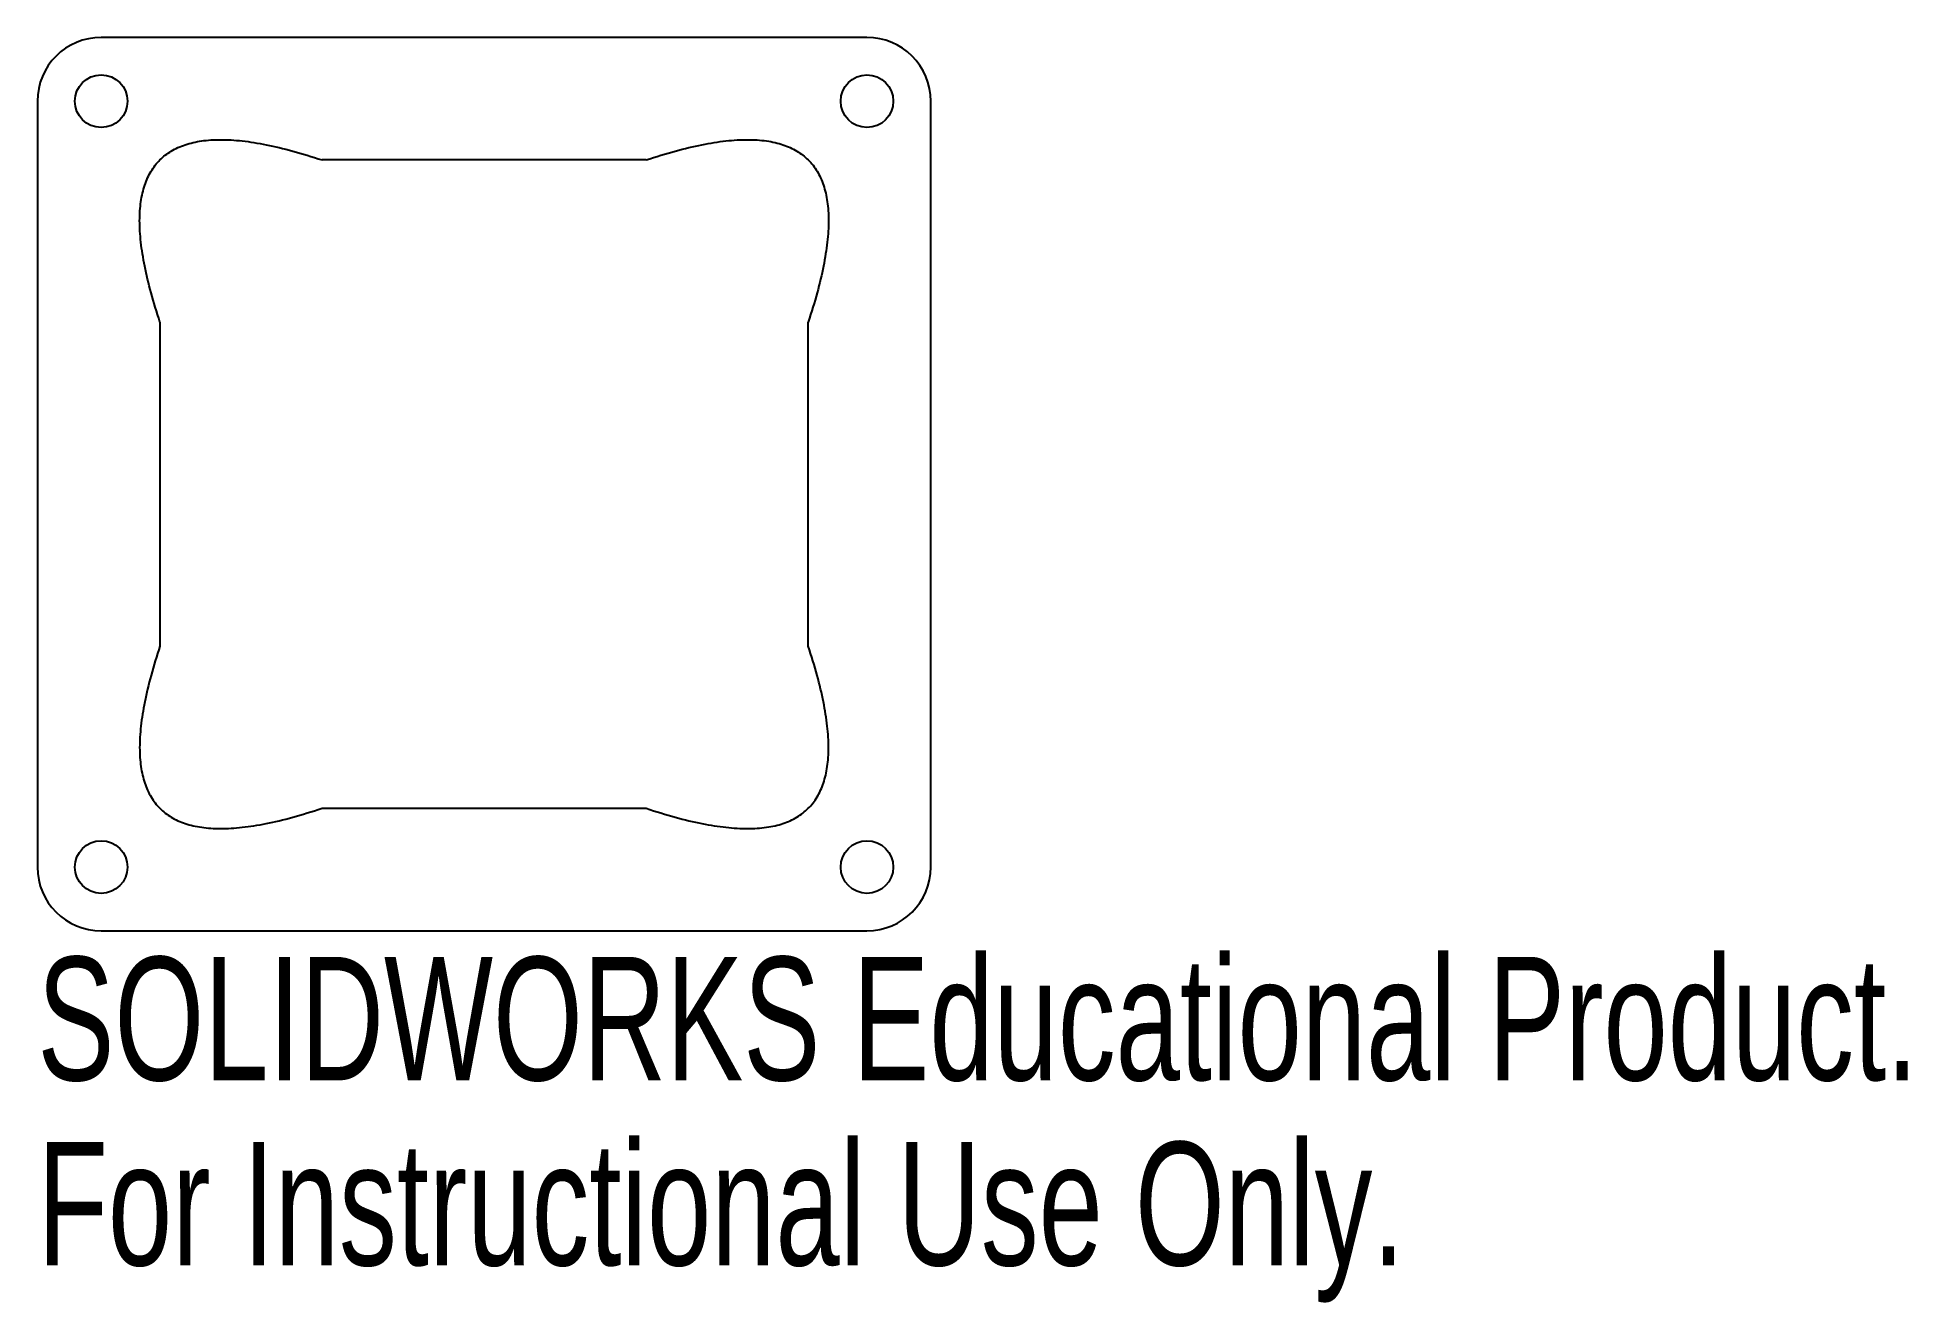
# Model space of a CAD drawing. Header units: millimetres. Extents: x 7.4 to 80.7, y -13.1 to 36.4.
import ezdxf

# ---------------------------------------------------------------- set-up
doc = ezdxf.new("R2010")
doc.units = ezdxf.units.MM
doc.styles.add('SLDTEXTSTYLE0', font='TXT', dxfattribs={"width": 0.7})

msp = doc.modelspace()

# ---------------------------------------------------------------- linework, layer by layer
at = {"color": 7, "linetype": 'Continuous', "lineweight": 25}
for p, q in [((39.934, 36.439), (9.934, 36.439)), ((7.434, 33.939), (7.434, 3.939)), ((42.434, 3.939), (42.434, 33.939)), ((31.284, 31.639), (18.584, 31.639)), ((12.234, 25.289), (12.234, 12.589)), ((37.634, 12.589), (37.634, 25.289)), ((18.584, 6.239), (31.284, 6.239)), ((9.934, 1.439), (39.934, 1.439))]:
    msp.add_line(p, q, dxfattribs=at)
for centre in [(9.934, 33.939), (39.934, 33.939), (9.934, 3.939), (39.934, 3.939)]:
    msp.add_circle(centre, 1.03, dxfattribs=at)
for centre, start, end in [((9.934, 33.939), 90, 180), ((39.934, 33.939), 0, 90), ((9.934, 3.939), 180, 270), ((39.934, 3.939), 270, 0)]:
    msp.add_arc(centre, 2.5, start, end, dxfattribs=at)
for points in [[(12.234, 25.289), (9.059, 34.814), (18.584, 31.639)], [(31.284, 31.639), (40.809, 34.814), (37.634, 25.289)], [(12.234, 12.589), (9.059, 3.064), (18.584, 6.239)], [(31.284, 6.239), (40.809, 3.064), (37.634, 12.589)]]:
    msp.add_open_spline(points, degree=2, dxfattribs=at)

# ---------------------------------------------------------------- texts
at = {"color": 7, "linetype": 'Continuous', "char_height": 4.83362, "attachment_point": 1, "style": 'SLDTEXTSTYLE0'}
for s, insert in [('SOLIDWORKS Educational Product.', (7.434, 0.419)), ('For Instructional Use Only.', (7.434, -6.831))]:
    msp.add_mtext(s, dxfattribs=dict(at, insert=insert))

doc.saveas('drawing.dxf')
